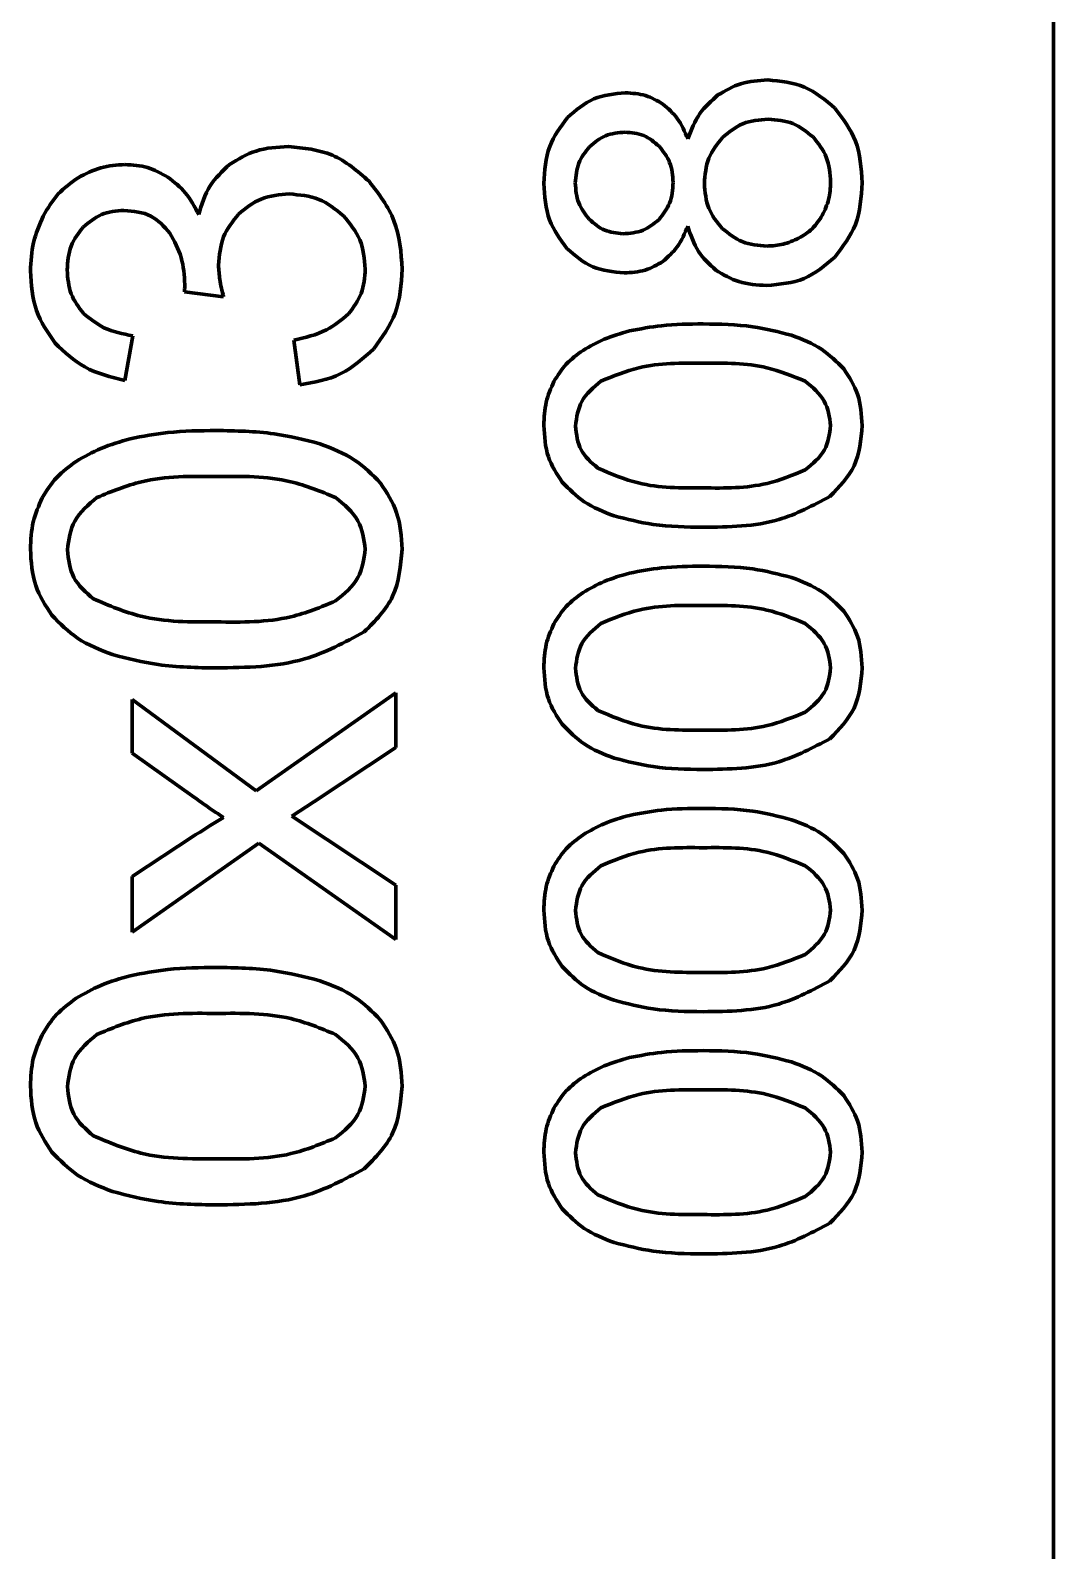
# Model space of a CAD drawing. Header units: millimetres. Extents: x 0 to 1189, y 0 to 841.
# Drawn here: x 392.89 to 402.85, y 182.02 to 196.83 of the extents above; entities that cross this region are included whole.
import ezdxf

# ---------------------------------------------------------------- set-up
doc = ezdxf.new("R2010")
doc.units = ezdxf.units.MM
doc.header["$LTSCALE"] = 0.75
doc.layers.add('Visible', color=7, linetype='Continuous', lineweight=70)

msp = doc.modelspace()

# ---------------------------------------------------------------- linework, layer by layer
at = {"layer": 'Visible', "extrusion": (-1e-16, -1, 0)}
for p, q in [((402.852, 123.899), (402.852, 673.232)), ((394.769, 194.233), (394.387, 194.281)), ((393.884, 193.853), (393.807, 193.418)), ((395.511, 193.374), (395.453, 193.81)), ((393.879, 189.789), (393.879, 190.309)), ((393.879, 190.309), (395.088, 189.422)), ((395.088, 189.422), (396.447, 190.377)), ((396.447, 190.377), (396.447, 189.842)), ((396.447, 189.842), (395.649, 189.315)), ((394.486, 189.357), (393.879, 189.789)), ((395.649, 189.315), (395.434, 189.175)), ((395.434, 189.175), (396.447, 188.501)), ((393.879, 188.588), (394.481, 188.982)), ((395.112, 188.912), (393.879, 188.044)), ((396.447, 187.974), (395.112, 188.912)), ((393.879, 188.044), (393.879, 188.588)), ((396.447, 188.501), (396.447, 187.974))]:
    msp.add_line(p, q, dxfattribs=at)
at = {"layer": 'Visible'}
for points, knots in [([(399.584, 196.198), (399.656, 196.24), (399.806, 196.328), (399.979, 196.338), (400.068, 196.344)], [0, 0, 0, 0, 0.02481162, 0.05126395, 0.05126395, 0.05126395, 0.05126395]), ([(400.068, 196.344), (400.193, 196.332), (400.44, 196.31), (400.629, 196.149), (400.723, 196.068)], [0, 0, 0, 0, 0.03648558, 0.07259567, 0.07259567, 0.07259567, 0.07259567]), ([(398.118, 195.977), (398.199, 196.048), (398.361, 196.189), (398.574, 196.209), (398.681, 196.219)], [0, 0, 0, 0, 0.03139815, 0.06261775, 0.06261775, 0.06261775, 0.06261775]), ([(398.681, 196.219), (398.748, 196.215), (398.88, 196.207), (398.993, 196.141), (399.048, 196.109)], [0, 0, 0, 0, 0.01994628, 0.03887671, 0.03887671, 0.03887671, 0.03887671]), ([(399.29, 195.772), (399.323, 195.858), (399.387, 196.024), (399.52, 196.141), (399.584, 196.198)], [0, 0, 0, 0, 0.02734896, 0.05241179, 0.05241179, 0.05241179, 0.05241179]), ([(399.048, 196.109), (399.098, 196.065), (399.205, 195.971), (399.26, 195.841), (399.29, 195.772)], [0, 0, 0, 0, 0.01966084, 0.04188171, 0.04188171, 0.04188171, 0.04188171]), ([(400.723, 196.068), (400.8, 195.966), (400.962, 195.752), (400.979, 195.484), (400.988, 195.343)], [0, 0, 0, 0, 0.03758442, 0.07871515, 0.07871515, 0.07871515, 0.07871515]), ([(397.888, 195.337), (397.895, 195.461), (397.91, 195.698), (398.051, 195.887), (398.118, 195.977)], [0, 0, 0, 0, 0.03634299, 0.06936448, 0.06936448, 0.06936448, 0.06936448]), ([(400.073, 195.963), (399.987, 195.956), (399.82, 195.942), (399.691, 195.836), (399.627, 195.783)], [0, 0, 0, 0, 0.02499863, 0.04903833, 0.04903833, 0.04903833, 0.04903833]), ([(400.51, 195.789), (400.447, 195.839), (400.32, 195.943), (400.156, 195.956), (400.073, 195.963)], [0, 0, 0, 0, 0.02347934, 0.04804731, 0.04804731, 0.04804731, 0.04804731]), ([(398.679, 195.836), (398.613, 195.83), (398.483, 195.819), (398.383, 195.736), (398.334, 195.694)], [0, 0, 0, 0, 0.01920318, 0.03809527, 0.03809527, 0.03809527, 0.03809527]), ([(399.011, 195.698), (398.963, 195.739), (398.867, 195.819), (398.742, 195.831), (398.679, 195.836)], [0, 0, 0, 0, 0.01828937, 0.03676101, 0.03676101, 0.03676101, 0.03676101]), ([(399.627, 195.783), (399.576, 195.719), (399.471, 195.588), (399.458, 195.42), (399.451, 195.335)], [0, 0, 0, 0, 0.02410481, 0.04916607, 0.04916607, 0.04916607, 0.04916607]), ([(400.681, 195.347), (400.675, 195.432), (400.662, 195.597), (400.56, 195.726), (400.51, 195.789)], [0, 0, 0, 0, 0.02476288, 0.04832931, 0.04832931, 0.04832931, 0.04832931]), ([(394.828, 195.521), (394.911, 195.572), (395.087, 195.679), (395.292, 195.69), (395.4, 195.695)], [0, 0, 0, 0, 0.02884004, 0.06059753, 0.06059753, 0.06059753, 0.06059753]), ([(395.4, 195.695), (395.549, 195.681), (395.847, 195.653), (396.073, 195.456), (396.187, 195.357)], [0, 0, 0, 0, 0.0437075, 0.08760126, 0.08760126, 0.08760126, 0.08760126]), ([(398.334, 195.694), (398.293, 195.644), (398.21, 195.54), (398.2, 195.408), (398.194, 195.341)], [0, 0, 0, 0, 0.01906374, 0.03876677, 0.03876677, 0.03876677, 0.03876677]), ([(399.147, 195.345), (399.142, 195.413), (399.132, 195.545), (399.051, 195.648), (399.011, 195.698)], [0, 0, 0, 0, 0.01988893, 0.03860943, 0.03860943, 0.03860943, 0.03860943]), ([(393.352, 195.392), (393.425, 195.43), (393.568, 195.504), (393.729, 195.516), (393.809, 195.521)], [0, 0, 0, 0, 0.02420908, 0.04794073, 0.04794073, 0.04794073, 0.04794073]), ([(393.809, 195.521), (393.884, 195.516), (394.032, 195.506), (394.162, 195.434), (394.227, 195.398)], [0, 0, 0, 0, 0.02215441, 0.04408347, 0.04408347, 0.04408347, 0.04408347]), ([(394.527, 195.033), (394.556, 195.131), (394.613, 195.321), (394.758, 195.456), (394.828, 195.521)], [0, 0, 0, 0, 0.03006655, 0.05828512, 0.05828512, 0.05828512, 0.05828512]), ([(393.012, 195.018), (393.057, 195.094), (393.144, 195.243), (393.284, 195.343), (393.352, 195.392)], [0, 0, 0, 0, 0.02609242, 0.05099868, 0.05099868, 0.05099868, 0.05099868]), ([(394.227, 195.398), (394.288, 195.35), (394.414, 195.25), (394.488, 195.108), (394.527, 195.033)], [0, 0, 0, 0, 0.02280757, 0.04771618, 0.04771618, 0.04771618, 0.04771618]), ([(396.187, 195.357), (396.281, 195.234), (396.474, 194.982), (396.498, 194.664), (396.509, 194.501)], [0, 0, 0, 0, 0.04532261, 0.09326881, 0.09326881, 0.09326881, 0.09326881]), ([(398.113, 194.703), (398.048, 194.792), (397.909, 194.98), (397.895, 195.214), (397.888, 195.337)], [0, 0, 0, 0, 0.03250957, 0.06857658, 0.06857658, 0.06857658, 0.06857658]), ([(398.194, 195.341), (398.199, 195.274), (398.209, 195.142), (398.291, 195.038), (398.331, 194.987)], [0, 0, 0, 0, 0.0198168, 0.03873165, 0.03873165, 0.03873165, 0.03873165]), ([(399.01, 194.985), (399.05, 195.036), (399.133, 195.142), (399.142, 195.276), (399.147, 195.345)], [0, 0, 0, 0, 0.01895835, 0.03933655, 0.03933655, 0.03933655, 0.03933655]), ([(399.451, 195.335), (399.458, 195.252), (399.471, 195.088), (399.574, 194.961), (399.625, 194.899)], [0, 0, 0, 0, 0.02444069, 0.04794143, 0.04794143, 0.04794143, 0.04794143]), ([(400.6, 195.026), (400.624, 195.077), (400.671, 195.179), (400.678, 195.291), (400.681, 195.347)], [0, 0, 0, 0, 0.01665297, 0.03339873, 0.03339873, 0.03339873, 0.03339873]), ([(400.988, 195.343), (400.979, 195.203), (400.962, 194.934), (400.799, 194.721), (400.722, 194.618)], [0, 0, 0, 0, 0.04113491, 0.07876054, 0.07876054, 0.07876054, 0.07876054]), ([(395.409, 195.234), (395.315, 195.226), (395.129, 195.212), (394.985, 195.095), (394.915, 195.038)], [0, 0, 0, 0, 0.02778286, 0.05430944, 0.05430944, 0.05430944, 0.05430944]), ([(395.936, 195.022), (395.861, 195.084), (395.707, 195.209), (395.509, 195.225), (395.409, 195.234)], [0, 0, 0, 0, 0.02861353, 0.05798289, 0.05798289, 0.05798289, 0.05798289]), ([(392.888, 194.484), (392.893, 194.578), (392.902, 194.764), (392.976, 194.934), (393.012, 195.018)], [0, 0, 0, 0, 0.02803521, 0.05525233, 0.05525233, 0.05525233, 0.05525233]), ([(393.799, 195.074), (393.723, 195.068), (393.574, 195.055), (393.459, 194.959), (393.403, 194.912)], [0, 0, 0, 0, 0.02225008, 0.04377458, 0.04377458, 0.04377458, 0.04377458]), ([(394.247, 194.852), (394.19, 194.916), (394.072, 195.051), (393.892, 195.066), (393.799, 195.074)], [0, 0, 0, 0, 0.02486058, 0.05173262, 0.05173262, 0.05173262, 0.05173262]), ([(394.915, 195.038), (394.858, 194.967), (394.742, 194.821), (394.728, 194.635), (394.72, 194.54)], [0, 0, 0, 0, 0.02660275, 0.05458854, 0.05458854, 0.05458854, 0.05458854]), ([(396.149, 194.503), (396.141, 194.602), (396.123, 194.797), (395.998, 194.947), (395.936, 195.022)], [0, 0, 0, 0, 0.02881029, 0.05724863, 0.05724863, 0.05724863, 0.05724863]), ([(398.331, 194.987), (398.378, 194.946), (398.473, 194.865), (398.597, 194.852), (398.658, 194.846)], [0, 0, 0, 0, 0.01835837, 0.0364128, 0.0364128, 0.0364128, 0.0364128]), ([(398.658, 194.846), (398.726, 194.851), (398.858, 194.861), (398.96, 194.945), (399.01, 194.985)], [0, 0, 0, 0, 0.01987683, 0.03866025, 0.03866025, 0.03866025, 0.03866025]), ([(400.369, 194.802), (400.416, 194.83), (400.51, 194.887), (400.57, 194.98), (400.6, 195.026)], [0, 0, 0, 0, 0.01622725, 0.0326044, 0.0326044, 0.0326044, 0.0326044]), ([(393.403, 194.912), (393.357, 194.853), (393.262, 194.73), (393.251, 194.574), (393.246, 194.494)], [0, 0, 0, 0, 0.02198097, 0.04557884, 0.04557884, 0.04557884, 0.04557884]), ([(394.392, 194.351), (394.386, 194.441), (394.375, 194.619), (394.289, 194.775), (394.247, 194.852)], [0, 0, 0, 0, 0.02665908, 0.05267418, 0.05267418, 0.05267418, 0.05267418]), ([(399.29, 194.921), (399.26, 194.85), (399.205, 194.717), (399.098, 194.622), (399.047, 194.577)], [0, 0, 0, 0, 0.02266995, 0.04255108, 0.04255108, 0.04255108, 0.04255108]), ([(399.562, 194.493), (399.5, 194.55), (399.372, 194.668), (399.318, 194.835), (399.29, 194.921)], [0, 0, 0, 0, 0.02476946, 0.05146119, 0.05146119, 0.05146119, 0.05146119]), ([(399.625, 194.899), (399.688, 194.849), (399.814, 194.746), (399.977, 194.733), (400.06, 194.726)], [0, 0, 0, 0, 0.02347937, 0.047788, 0.047788, 0.047788, 0.047788]), ([(398.67, 194.465), (398.564, 194.475), (398.353, 194.495), (398.193, 194.634), (398.113, 194.703)], [0, 0, 0, 0, 0.03107263, 0.06197427, 0.06197427, 0.06197427, 0.06197427]), ([(400.06, 194.726), (400.113, 194.729), (400.221, 194.736), (400.319, 194.78), (400.369, 194.802)], [0, 0, 0, 0, 0.01580189, 0.03199742, 0.03199742, 0.03199742, 0.03199742]), ([(394.72, 194.54), (394.723, 194.493), (394.729, 194.39), (394.755, 194.289), (394.769, 194.233)], [0, 0, 0, 0, 0.013893, 0.03114067, 0.03114067, 0.03114067, 0.03114067]), ([(399.047, 194.577), (398.991, 194.544), (398.875, 194.477), (398.74, 194.469), (398.67, 194.465)], [0, 0, 0, 0, 0.01922046, 0.03981136, 0.03981136, 0.03981136, 0.03981136]), ([(400.722, 194.618), (400.627, 194.538), (400.435, 194.376), (400.185, 194.354), (400.058, 194.343)], [0, 0, 0, 0, 0.03634401, 0.07346538, 0.07346538, 0.07346538, 0.07346538]), ([(393.128, 193.781), (393.058, 193.883), (392.913, 194.095), (392.897, 194.351), (392.888, 194.484)], [0, 0, 0, 0, 0.03650003, 0.0755853, 0.0755853, 0.0755853, 0.0755853]), ([(393.246, 194.494), (393.252, 194.413), (393.263, 194.256), (393.359, 194.132), (393.405, 194.071)], [0, 0, 0, 0, 0.02360801, 0.04609453, 0.04609453, 0.04609453, 0.04609453]), ([(395.986, 194.065), (396.034, 194.129), (396.13, 194.259), (396.143, 194.421), (396.149, 194.503)], [0, 0, 0, 0, 0.02342592, 0.04767474, 0.04767474, 0.04767474, 0.04767474]), ([(396.509, 194.501), (396.499, 194.354), (396.48, 194.069), (396.312, 193.838), (396.231, 193.726)], [0, 0, 0, 0, 0.04326131, 0.08381446, 0.08381446, 0.08381446, 0.08381446]), ([(400.058, 194.343), (399.965, 194.348), (399.787, 194.358), (399.635, 194.449), (399.562, 194.493)], [0, 0, 0, 0, 0.02746662, 0.05253248, 0.05253248, 0.05253248, 0.05253248]), ([(394.387, 194.281), (394.388, 194.294), (394.391, 194.317), (394.391, 194.341), (394.392, 194.351)], [0, 0, 0, 0, 0.003945125, 0.007029889, 0.007029889, 0.007029889, 0.007029889]), ([(393.405, 194.071), (393.469, 194.019), (393.609, 193.905), (393.787, 193.871), (393.884, 193.853)], [0, 0, 0, 0, 0.02431075, 0.05331743, 0.05331743, 0.05331743, 0.05331743]), ([(395.453, 193.81), (395.563, 193.835), (395.761, 193.88), (395.917, 194.008), (395.986, 194.065)], [0, 0, 0, 0, 0.03339205, 0.05981598, 0.05981598, 0.05981598, 0.05981598]), ([(398.721, 193.9), (398.825, 193.92), (399.062, 193.965), (399.303, 193.967), (399.439, 193.968)], [0, 0, 0, 0, 0.03166517, 0.07221685, 0.07221685, 0.07221685, 0.07221685]), ([(399.439, 193.968), (399.601, 193.966), (399.893, 193.962), (400.175, 193.89), (400.301, 193.858)], [0, 0, 0, 0, 0.04836014, 0.08722077, 0.08722077, 0.08722077, 0.08722077]), ([(398.27, 193.711), (398.337, 193.75), (398.48, 193.831), (398.638, 193.876), (398.721, 193.9)], [0, 0, 0, 0, 0.02318197, 0.04908477, 0.04908477, 0.04908477, 0.04908477]), ([(400.301, 193.858), (400.403, 193.819), (400.595, 193.745), (400.74, 193.599), (400.809, 193.53)], [0, 0, 0, 0, 0.03216044, 0.06104701, 0.06104701, 0.06104701, 0.06104701]), ([(393.807, 193.418), (393.671, 193.451), (393.413, 193.513), (393.22, 193.694), (393.128, 193.781)], [0, 0, 0, 0, 0.040967, 0.07809456, 0.07809456, 0.07809456, 0.07809456]), ([(396.231, 193.726), (396.13, 193.634), (395.925, 193.447), (395.651, 193.399), (395.511, 193.374)], [0, 0, 0, 0, 0.04005277, 0.08165575, 0.08165575, 0.08165575, 0.08165575]), ([(397.986, 193.407), (398.023, 193.466), (398.098, 193.586), (398.212, 193.669), (398.27, 193.711)], [0, 0, 0, 0, 0.02067518, 0.04196215, 0.04196215, 0.04196215, 0.04196215]), ([(399.439, 193.585), (399.227, 193.587), (398.882, 193.591), (398.565, 193.46), (398.443, 193.41)], [0, 0, 0, 0, 0.0625447, 0.1020186, 0.1020186, 0.1020186, 0.1020186]), ([(400.433, 193.41), (400.31, 193.46), (399.994, 193.59), (399.649, 193.587), (399.439, 193.585)], [0, 0, 0, 0, 0.0395227, 0.1018092, 0.1018092, 0.1018092, 0.1018092]), ([(400.809, 193.53), (400.861, 193.45), (400.97, 193.283), (400.982, 193.083), (400.988, 192.978)], [0, 0, 0, 0, 0.02813869, 0.05893699, 0.05893699, 0.05893699, 0.05893699]), ([(397.888, 192.978), (397.891, 193.056), (397.897, 193.205), (397.957, 193.341), (397.986, 193.407)], [0, 0, 0, 0, 0.02306872, 0.04432459, 0.04432459, 0.04432459, 0.04432459]), ([(398.443, 193.41), (398.371, 193.35), (398.233, 193.235), (398.208, 193.059), (398.196, 192.974)], [0, 0, 0, 0, 0.02697729, 0.05170426, 0.05170426, 0.05170426, 0.05170426]), ([(400.681, 192.978), (400.669, 193.062), (400.643, 193.237), (400.505, 193.351), (400.433, 193.41)], [0, 0, 0, 0, 0.02443928, 0.05144821, 0.05144821, 0.05144821, 0.05144821]), ([(393.861, 192.85), (393.982, 192.873), (394.259, 192.926), (394.54, 192.928), (394.699, 192.93)], [0, 0, 0, 0, 0.03696178, 0.08429648, 0.08429648, 0.08429648, 0.08429648]), ([(394.699, 192.93), (394.888, 192.927), (395.228, 192.922), (395.558, 192.839), (395.706, 192.801)], [0, 0, 0, 0, 0.0564493, 0.10181, 0.10181, 0.10181, 0.10181]), ([(398.066, 192.428), (398.014, 192.508), (397.905, 192.675), (397.894, 192.874), (397.888, 192.978)], [0, 0, 0, 0, 0.02805615, 0.058697, 0.058697, 0.058697, 0.058697]), ([(398.196, 192.974), (398.206, 192.892), (398.225, 192.728), (398.35, 192.619), (398.414, 192.564)], [0, 0, 0, 0, 0.02372396, 0.04795108, 0.04795108, 0.04795108, 0.04795108]), ([(400.434, 192.546), (400.506, 192.606), (400.644, 192.719), (400.669, 192.895), (400.681, 192.978)], [0, 0, 0, 0, 0.02695544, 0.05138815, 0.05138815, 0.05138815, 0.05138815]), ([(400.988, 192.978), (400.976, 192.841), (400.953, 192.573), (400.765, 192.382), (400.673, 192.288)], [0, 0, 0, 0, 0.03997762, 0.07797524, 0.07797524, 0.07797524, 0.07797524]), ([(393.334, 192.63), (393.413, 192.675), (393.579, 192.77), (393.764, 192.822), (393.861, 192.85)], [0, 0, 0, 0, 0.02705955, 0.05729505, 0.05729505, 0.05729505, 0.05729505]), ([(395.706, 192.801), (395.824, 192.756), (396.049, 192.67), (396.218, 192.499), (396.298, 192.418)], [0, 0, 0, 0, 0.03753988, 0.07125827, 0.07125827, 0.07125827, 0.07125827]), ([(393.003, 192.274), (393.046, 192.343), (393.133, 192.483), (393.266, 192.581), (393.334, 192.63)], [0, 0, 0, 0, 0.02413348, 0.04898112, 0.04898112, 0.04898112, 0.04898112]), ([(394.699, 192.482), (394.452, 192.485), (394.049, 192.489), (393.679, 192.337), (393.536, 192.278)], [0, 0, 0, 0, 0.0730065, 0.1190832, 0.1190832, 0.1190832, 0.1190832]), ([(395.859, 192.278), (395.716, 192.337), (395.346, 192.489), (394.944, 192.485), (394.699, 192.482)], [0, 0, 0, 0, 0.0461337, 0.1188387, 0.1188387, 0.1188387, 0.1188387]), ([(398.414, 192.564), (398.544, 192.508), (398.869, 192.369), (399.225, 192.37), (399.439, 192.371)], [0, 0, 0, 0, 0.0420643, 0.1052609, 0.1052609, 0.1052609, 0.1052609]), ([(399.439, 192.371), (399.65, 192.369), (399.994, 192.366), (400.311, 192.496), (400.434, 192.546)], [0, 0, 0, 0, 0.0624156, 0.1019139, 0.1019139, 0.1019139, 0.1019139]), ([(396.298, 192.418), (396.359, 192.325), (396.486, 192.13), (396.5, 191.896), (396.507, 191.774)], [0, 0, 0, 0, 0.03284543, 0.06879529, 0.06879529, 0.06879529, 0.06879529]), ([(398.572, 192.099), (398.471, 192.138), (398.279, 192.213), (398.134, 192.359), (398.066, 192.428)], [0, 0, 0, 0, 0.0321702, 0.06101583, 0.06101583, 0.06101583, 0.06101583]), ([(392.888, 191.774), (392.892, 191.865), (392.899, 192.039), (392.969, 192.198), (393.003, 192.274)], [0, 0, 0, 0, 0.02692746, 0.05173875, 0.05173875, 0.05173875, 0.05173875]), ([(393.536, 192.278), (393.452, 192.208), (393.291, 192.074), (393.262, 191.868), (393.248, 191.769)], [0, 0, 0, 0, 0.03148982, 0.06035275, 0.06035275, 0.06035275, 0.06035275]), ([(396.149, 191.774), (396.135, 191.872), (396.105, 192.077), (395.944, 192.209), (395.859, 192.278)], [0, 0, 0, 0, 0.02852723, 0.06005392, 0.06005392, 0.06005392, 0.06005392]), ([(400.673, 192.288), (400.51, 192.201), (400.127, 191.996), (399.69, 191.991), (399.439, 191.988)], [0, 0, 0, 0, 0.0546653, 0.1286742, 0.1286742, 0.1286742, 0.1286742]), ([(399.439, 191.988), (399.276, 191.99), (398.982, 191.994), (398.698, 192.067), (398.572, 192.099)], [0, 0, 0, 0, 0.04867179, 0.08765008, 0.08765008, 0.08765008, 0.08765008]), ([(393.096, 191.132), (393.035, 191.225), (392.908, 191.42), (392.895, 191.653), (392.888, 191.774)], [0, 0, 0, 0, 0.03274909, 0.06851516, 0.06851516, 0.06851516, 0.06851516]), ([(393.248, 191.769), (393.259, 191.674), (393.281, 191.482), (393.428, 191.355), (393.502, 191.291)], [0, 0, 0, 0, 0.02769224, 0.05597181, 0.05597181, 0.05597181, 0.05597181]), ([(395.86, 191.27), (395.944, 191.339), (396.105, 191.472), (396.135, 191.677), (396.149, 191.774)], [0, 0, 0, 0, 0.03146419, 0.05998375, 0.05998375, 0.05998375, 0.05998375]), ([(396.507, 191.774), (396.493, 191.614), (396.467, 191.301), (396.247, 191.078), (396.139, 190.969)], [0, 0, 0, 0, 0.04666469, 0.09101807, 0.09101807, 0.09101807, 0.09101807]), ([(398.721, 191.541), (398.825, 191.561), (399.062, 191.606), (399.303, 191.608), (399.439, 191.609)], [0, 0, 0, 0, 0.03166517, 0.07221685, 0.07221685, 0.07221685, 0.07221685]), ([(399.439, 191.609), (399.601, 191.607), (399.893, 191.603), (400.175, 191.531), (400.301, 191.499)], [0, 0, 0, 0, 0.04836014, 0.08722077, 0.08722077, 0.08722077, 0.08722077]), ([(398.27, 191.352), (398.337, 191.391), (398.48, 191.472), (398.638, 191.517), (398.721, 191.541)], [0, 0, 0, 0, 0.02318194, 0.04908474, 0.04908474, 0.04908474, 0.04908474]), ([(400.301, 191.499), (400.403, 191.46), (400.595, 191.386), (400.74, 191.24), (400.809, 191.171)], [0, 0, 0, 0, 0.03216046, 0.06104703, 0.06104703, 0.06104703, 0.06104703]), ([(393.502, 191.291), (393.654, 191.226), (394.034, 191.063), (394.449, 191.065), (394.699, 191.066)], [0, 0, 0, 0, 0.0491003, 0.1228677, 0.1228677, 0.1228677, 0.1228677]), ([(397.986, 191.048), (398.023, 191.107), (398.098, 191.227), (398.212, 191.31), (398.27, 191.352)], [0, 0, 0, 0, 0.02067523, 0.0419622, 0.0419622, 0.0419622, 0.0419622]), ([(393.687, 190.748), (393.569, 190.794), (393.344, 190.88), (393.176, 191.051), (393.096, 191.132)], [0, 0, 0, 0, 0.03755124, 0.07122186, 0.07122186, 0.07122186, 0.07122186]), ([(394.699, 191.066), (394.945, 191.063), (395.347, 191.059), (395.717, 191.211), (395.86, 191.27)], [0, 0, 0, 0, 0.0728558, 0.1189609, 0.1189609, 0.1189609, 0.1189609]), ([(399.439, 191.226), (399.227, 191.228), (398.882, 191.232), (398.565, 191.101), (398.443, 191.051)], [0, 0, 0, 0, 0.0625447, 0.1020186, 0.1020186, 0.1020186, 0.1020186]), ([(400.433, 191.051), (400.31, 191.101), (399.994, 191.231), (399.649, 191.228), (399.439, 191.226)], [0, 0, 0, 0, 0.0395227, 0.1018092, 0.1018092, 0.1018092, 0.1018092]), ([(400.809, 191.171), (400.861, 191.091), (400.97, 190.924), (400.982, 190.724), (400.988, 190.619)], [0, 0, 0, 0, 0.02813869, 0.05893693, 0.05893693, 0.05893693, 0.05893693]), ([(397.888, 190.619), (397.891, 190.697), (397.897, 190.846), (397.957, 190.982), (397.986, 191.048)], [0, 0, 0, 0, 0.02306877, 0.04432459, 0.04432459, 0.04432459, 0.04432459]), ([(398.443, 191.051), (398.371, 190.991), (398.233, 190.876), (398.208, 190.7), (398.196, 190.615)], [0, 0, 0, 0, 0.02697738, 0.05170428, 0.05170428, 0.05170428, 0.05170428]), ([(400.681, 190.619), (400.669, 190.703), (400.643, 190.878), (400.505, 190.992), (400.433, 191.051)], [0, 0, 0, 0, 0.02443928, 0.05144826, 0.05144826, 0.05144826, 0.05144826]), ([(396.139, 190.969), (395.949, 190.867), (395.502, 190.628), (394.992, 190.622), (394.699, 190.618)], [0, 0, 0, 0, 0.063809, 0.1501974, 0.1501974, 0.1501974, 0.1501974]), ([(394.699, 190.618), (394.508, 190.621), (394.166, 190.626), (393.834, 190.71), (393.687, 190.748)], [0, 0, 0, 0, 0.0568131, 0.1023112, 0.1023112, 0.1023112, 0.1023112]), ([(398.066, 190.069), (398.014, 190.149), (397.905, 190.316), (397.894, 190.515), (397.888, 190.619)], [0, 0, 0, 0, 0.02805615, 0.058697, 0.058697, 0.058697, 0.058697]), ([(398.196, 190.615), (398.206, 190.533), (398.225, 190.369), (398.35, 190.26), (398.414, 190.205)], [0, 0, 0, 0, 0.02372396, 0.04795108, 0.04795108, 0.04795108, 0.04795108]), ([(400.434, 190.187), (400.506, 190.247), (400.644, 190.36), (400.669, 190.536), (400.681, 190.619)], [0, 0, 0, 0, 0.02695544, 0.05138815, 0.05138815, 0.05138815, 0.05138815]), ([(400.988, 190.619), (400.976, 190.482), (400.953, 190.214), (400.765, 190.023), (400.673, 189.929)], [0, 0, 0, 0, 0.03997768, 0.07797525, 0.07797525, 0.07797525, 0.07797525]), ([(398.414, 190.205), (398.544, 190.149), (398.869, 190.01), (399.225, 190.011), (399.439, 190.012)], [0, 0, 0, 0, 0.0420643, 0.1052609, 0.1052609, 0.1052609, 0.1052609]), ([(399.439, 190.012), (399.65, 190.01), (399.994, 190.007), (400.311, 190.137), (400.434, 190.187)], [0, 0, 0, 0, 0.0624156, 0.1019139, 0.1019139, 0.1019139, 0.1019139]), ([(398.572, 189.74), (398.471, 189.779), (398.279, 189.854), (398.134, 190), (398.066, 190.069)], [0, 0, 0, 0, 0.0321702, 0.06101583, 0.06101583, 0.06101583, 0.06101583]), ([(400.673, 189.929), (400.51, 189.842), (400.127, 189.637), (399.69, 189.632), (399.439, 189.629)], [0, 0, 0, 0, 0.0546653, 0.1286742, 0.1286742, 0.1286742, 0.1286742]), ([(399.439, 189.629), (399.276, 189.631), (398.982, 189.635), (398.698, 189.708), (398.572, 189.74)], [0, 0, 0, 0, 0.04867179, 0.08765009, 0.08765009, 0.08765009, 0.08765009]), ([(394.769, 189.161), (394.718, 189.195), (394.623, 189.258), (394.53, 189.325), (394.486, 189.357)], [0, 0, 0, 0, 0.01818785, 0.03440349, 0.03440349, 0.03440349, 0.03440349]), ([(398.721, 189.182), (398.825, 189.202), (399.062, 189.247), (399.303, 189.249), (399.439, 189.25)], [0, 0, 0, 0, 0.03166517, 0.07221685, 0.07221685, 0.07221685, 0.07221685]), ([(399.439, 189.25), (399.601, 189.248), (399.893, 189.244), (400.175, 189.172), (400.301, 189.14)], [0, 0, 0, 0, 0.04836014, 0.08722076, 0.08722076, 0.08722076, 0.08722076]), ([(394.481, 188.982), (394.533, 189.016), (394.628, 189.077), (394.725, 189.135), (394.769, 189.161)], [0, 0, 0, 0, 0.01869445, 0.03387931, 0.03387931, 0.03387931, 0.03387931]), ([(398.27, 188.993), (398.337, 189.032), (398.48, 189.113), (398.638, 189.158), (398.721, 189.182)], [0, 0, 0, 0, 0.02318198, 0.04908476, 0.04908476, 0.04908476, 0.04908476]), ([(400.301, 189.14), (400.403, 189.101), (400.595, 189.027), (400.74, 188.881), (400.809, 188.812)], [0, 0, 0, 0, 0.03216044, 0.06104703, 0.06104703, 0.06104703, 0.06104703]), ([(397.986, 188.689), (398.023, 188.748), (398.098, 188.868), (398.212, 188.951), (398.27, 188.993)], [0, 0, 0, 0, 0.02067518, 0.04196217, 0.04196217, 0.04196217, 0.04196217]), ([(399.439, 188.867), (399.227, 188.869), (398.882, 188.873), (398.565, 188.742), (398.443, 188.692)], [0, 0, 0, 0, 0.0625447, 0.1020186, 0.1020186, 0.1020186, 0.1020186]), ([(400.433, 188.692), (400.31, 188.742), (399.994, 188.872), (399.649, 188.869), (399.439, 188.867)], [0, 0, 0, 0, 0.0395227, 0.1018092, 0.1018092, 0.1018092, 0.1018092]), ([(400.809, 188.812), (400.861, 188.732), (400.97, 188.565), (400.982, 188.365), (400.988, 188.26)], [0, 0, 0, 0, 0.02813869, 0.05893699, 0.05893699, 0.05893699, 0.05893699]), ([(397.888, 188.26), (397.891, 188.338), (397.897, 188.487), (397.957, 188.623), (397.986, 188.689)], [0, 0, 0, 0, 0.02306877, 0.04432462, 0.04432462, 0.04432462, 0.04432462]), ([(398.443, 188.692), (398.371, 188.632), (398.233, 188.517), (398.208, 188.341), (398.196, 188.256)], [0, 0, 0, 0, 0.02697733, 0.05170427, 0.05170427, 0.05170427, 0.05170427]), ([(400.681, 188.26), (400.669, 188.344), (400.643, 188.519), (400.505, 188.633), (400.433, 188.692)], [0, 0, 0, 0, 0.02443928, 0.05144826, 0.05144826, 0.05144826, 0.05144826]), ([(398.066, 187.71), (398.014, 187.79), (397.905, 187.957), (397.894, 188.156), (397.888, 188.26)], [0, 0, 0, 0, 0.02805617, 0.058697, 0.058697, 0.058697, 0.058697]), ([(398.196, 188.256), (398.206, 188.174), (398.225, 188.01), (398.35, 187.901), (398.414, 187.846)], [0, 0, 0, 0, 0.02372396, 0.04795108, 0.04795108, 0.04795108, 0.04795108]), ([(400.434, 187.828), (400.506, 187.888), (400.644, 188.001), (400.669, 188.177), (400.681, 188.26)], [0, 0, 0, 0, 0.02695542, 0.05138813, 0.05138813, 0.05138813, 0.05138813]), ([(400.988, 188.26), (400.976, 188.123), (400.953, 187.855), (400.765, 187.664), (400.673, 187.57)], [0, 0, 0, 0, 0.03997765, 0.07797524, 0.07797524, 0.07797524, 0.07797524]), ([(398.414, 187.846), (398.544, 187.79), (398.869, 187.651), (399.225, 187.652), (399.439, 187.653)], [0, 0, 0, 0, 0.0420643, 0.1052609, 0.1052609, 0.1052609, 0.1052609]), ([(399.439, 187.653), (399.65, 187.651), (399.994, 187.648), (400.311, 187.778), (400.434, 187.828)], [0, 0, 0, 0, 0.0624156, 0.1019139, 0.1019139, 0.1019139, 0.1019139]), ([(393.334, 187.401), (393.413, 187.446), (393.579, 187.541), (393.764, 187.593), (393.861, 187.621)], [0, 0, 0, 0, 0.02705958, 0.05729507, 0.05729507, 0.05729507, 0.05729507]), ([(393.861, 187.621), (393.982, 187.644), (394.259, 187.697), (394.54, 187.699), (394.699, 187.701)], [0, 0, 0, 0, 0.03696178, 0.08429648, 0.08429648, 0.08429648, 0.08429648]), ([(394.699, 187.701), (394.888, 187.698), (395.228, 187.693), (395.558, 187.61), (395.706, 187.572)], [0, 0, 0, 0, 0.0564493, 0.10181, 0.10181, 0.10181, 0.10181]), ([(398.572, 187.381), (398.471, 187.42), (398.279, 187.495), (398.134, 187.641), (398.066, 187.71)], [0, 0, 0, 0, 0.0321702, 0.06101581, 0.06101581, 0.06101581, 0.06101581]), ([(395.706, 187.572), (395.824, 187.527), (396.049, 187.441), (396.218, 187.27), (396.298, 187.189)], [0, 0, 0, 0, 0.03753988, 0.07125828, 0.07125828, 0.07125828, 0.07125828]), ([(400.673, 187.57), (400.51, 187.483), (400.127, 187.278), (399.69, 187.273), (399.439, 187.27)], [0, 0, 0, 0, 0.0546652, 0.1286742, 0.1286742, 0.1286742, 0.1286742]), ([(393.003, 187.045), (393.046, 187.114), (393.133, 187.254), (393.266, 187.351), (393.334, 187.401)], [0, 0, 0, 0, 0.02413349, 0.04898112, 0.04898112, 0.04898112, 0.04898112]), ([(399.439, 187.27), (399.276, 187.272), (398.982, 187.276), (398.698, 187.349), (398.572, 187.381)], [0, 0, 0, 0, 0.04867179, 0.08765009, 0.08765009, 0.08765009, 0.08765009]), ([(394.699, 187.253), (394.452, 187.256), (394.049, 187.26), (393.679, 187.108), (393.536, 187.049)], [0, 0, 0, 0, 0.0730065, 0.1190832, 0.1190832, 0.1190832, 0.1190832]), ([(395.859, 187.049), (395.716, 187.108), (395.346, 187.26), (394.944, 187.256), (394.699, 187.253)], [0, 0, 0, 0, 0.0461337, 0.1188387, 0.1188387, 0.1188387, 0.1188387]), ([(396.298, 187.189), (396.359, 187.096), (396.486, 186.901), (396.5, 186.667), (396.507, 186.545)], [0, 0, 0, 0, 0.03284543, 0.06879529, 0.06879529, 0.06879529, 0.06879529]), ([(392.888, 186.545), (392.892, 186.636), (392.899, 186.81), (392.969, 186.969), (393.003, 187.045)], [0, 0, 0, 0, 0.02692746, 0.05173875, 0.05173875, 0.05173875, 0.05173875]), ([(393.536, 187.049), (393.452, 186.979), (393.291, 186.845), (393.262, 186.639), (393.248, 186.54)], [0, 0, 0, 0, 0.03148979, 0.06035273, 0.06035273, 0.06035273, 0.06035273]), ([(396.149, 186.545), (396.135, 186.642), (396.105, 186.848), (395.944, 186.98), (395.859, 187.049)], [0, 0, 0, 0, 0.0285272, 0.0600539, 0.0600539, 0.0600539, 0.0600539]), ([(398.721, 186.823), (398.825, 186.843), (399.062, 186.888), (399.303, 186.89), (399.439, 186.891)], [0, 0, 0, 0, 0.03166517, 0.07221684, 0.07221684, 0.07221684, 0.07221684]), ([(399.439, 186.891), (399.601, 186.889), (399.893, 186.885), (400.175, 186.813), (400.301, 186.781)], [0, 0, 0, 0, 0.04836014, 0.08722077, 0.08722077, 0.08722077, 0.08722077]), ([(398.27, 186.634), (398.337, 186.673), (398.48, 186.754), (398.638, 186.799), (398.721, 186.823)], [0, 0, 0, 0, 0.02318197, 0.04908476, 0.04908476, 0.04908476, 0.04908476]), ([(400.301, 186.781), (400.403, 186.742), (400.595, 186.668), (400.74, 186.522), (400.809, 186.453)], [0, 0, 0, 0, 0.03216044, 0.06104702, 0.06104702, 0.06104702, 0.06104702]), ([(393.096, 185.903), (393.035, 185.996), (392.908, 186.191), (392.895, 186.424), (392.888, 186.545)], [0, 0, 0, 0, 0.0327491, 0.06851517, 0.06851517, 0.06851517, 0.06851517]), ([(395.86, 186.041), (395.944, 186.11), (396.105, 186.243), (396.135, 186.448), (396.149, 186.545)], [0, 0, 0, 0, 0.0314642, 0.05998375, 0.05998375, 0.05998375, 0.05998375]), ([(396.507, 186.545), (396.493, 186.385), (396.467, 186.072), (396.247, 185.849), (396.139, 185.74)], [0, 0, 0, 0, 0.04666467, 0.09101806, 0.09101806, 0.09101806, 0.09101806]), ([(397.986, 186.33), (398.023, 186.389), (398.098, 186.509), (398.212, 186.592), (398.27, 186.634)], [0, 0, 0, 0, 0.02067519, 0.04196216, 0.04196216, 0.04196216, 0.04196216]), ([(393.248, 186.54), (393.259, 186.445), (393.281, 186.253), (393.428, 186.126), (393.502, 186.061)], [0, 0, 0, 0, 0.02769224, 0.05597181, 0.05597181, 0.05597181, 0.05597181]), ([(399.439, 186.508), (399.227, 186.51), (398.882, 186.514), (398.565, 186.383), (398.443, 186.333)], [0, 0, 0, 0, 0.0625447, 0.1020186, 0.1020186, 0.1020186, 0.1020186]), ([(400.433, 186.333), (400.31, 186.383), (399.994, 186.513), (399.649, 186.51), (399.439, 186.508)], [0, 0, 0, 0, 0.0395227, 0.1018092, 0.1018092, 0.1018092, 0.1018092]), ([(400.809, 186.453), (400.861, 186.373), (400.97, 186.206), (400.982, 186.006), (400.988, 185.901)], [0, 0, 0, 0, 0.0281387, 0.05893698, 0.05893698, 0.05893698, 0.05893698]), ([(397.888, 185.901), (397.891, 185.979), (397.897, 186.128), (397.957, 186.264), (397.986, 186.33)], [0, 0, 0, 0, 0.02306878, 0.04432463, 0.04432463, 0.04432463, 0.04432463]), ([(398.443, 186.333), (398.371, 186.273), (398.233, 186.158), (398.208, 185.982), (398.196, 185.897)], [0, 0, 0, 0, 0.02697734, 0.05170425, 0.05170425, 0.05170425, 0.05170425]), ([(400.681, 185.901), (400.669, 185.985), (400.643, 186.16), (400.505, 186.274), (400.433, 186.333)], [0, 0, 0, 0, 0.02443928, 0.05144825, 0.05144825, 0.05144825, 0.05144825]), ([(393.502, 186.061), (393.654, 185.997), (394.034, 185.834), (394.449, 185.836), (394.699, 185.837)], [0, 0, 0, 0, 0.0491004, 0.1228677, 0.1228677, 0.1228677, 0.1228677]), ([(394.699, 185.837), (394.945, 185.834), (395.347, 185.83), (395.717, 185.982), (395.86, 186.041)], [0, 0, 0, 0, 0.0728558, 0.1189609, 0.1189609, 0.1189609, 0.1189609]), ([(393.687, 185.519), (393.569, 185.565), (393.344, 185.651), (393.176, 185.822), (393.096, 185.903)], [0, 0, 0, 0, 0.03755126, 0.07122185, 0.07122185, 0.07122185, 0.07122185]), ([(398.066, 185.351), (398.014, 185.431), (397.905, 185.598), (397.894, 185.797), (397.888, 185.901)], [0, 0, 0, 0, 0.02805618, 0.05869701, 0.05869701, 0.05869701, 0.05869701]), ([(398.196, 185.897), (398.206, 185.816), (398.225, 185.651), (398.35, 185.542), (398.414, 185.487)], [0, 0, 0, 0, 0.02372396, 0.0479511, 0.0479511, 0.0479511, 0.0479511]), ([(400.434, 185.469), (400.506, 185.529), (400.644, 185.642), (400.669, 185.818), (400.681, 185.901)], [0, 0, 0, 0, 0.02695542, 0.05138814, 0.05138814, 0.05138814, 0.05138814]), ([(400.988, 185.901), (400.976, 185.764), (400.953, 185.496), (400.765, 185.305), (400.673, 185.212)], [0, 0, 0, 0, 0.03997766, 0.07797524, 0.07797524, 0.07797524, 0.07797524]), ([(396.139, 185.74), (395.949, 185.638), (395.502, 185.399), (394.992, 185.393), (394.699, 185.389)], [0, 0, 0, 0, 0.063809, 0.1501974, 0.1501974, 0.1501974, 0.1501974]), ([(394.699, 185.389), (394.508, 185.392), (394.166, 185.397), (393.834, 185.481), (393.687, 185.519)], [0, 0, 0, 0, 0.0568131, 0.1023112, 0.1023112, 0.1023112, 0.1023112]), ([(398.414, 185.487), (398.544, 185.431), (398.869, 185.292), (399.225, 185.294), (399.439, 185.294)], [0, 0, 0, 0, 0.0420643, 0.1052609, 0.1052609, 0.1052609, 0.1052609]), ([(399.439, 185.294), (399.65, 185.292), (399.994, 185.289), (400.311, 185.419), (400.434, 185.469)], [0, 0, 0, 0, 0.0624156, 0.1019139, 0.1019139, 0.1019139, 0.1019139]), ([(398.572, 185.022), (398.471, 185.061), (398.279, 185.136), (398.134, 185.282), (398.066, 185.351)], [0, 0, 0, 0, 0.0321702, 0.06101582, 0.06101582, 0.06101582, 0.06101582]), ([(400.673, 185.212), (400.51, 185.124), (400.127, 184.919), (399.69, 184.914), (399.439, 184.911)], [0, 0, 0, 0, 0.0546652, 0.1286742, 0.1286742, 0.1286742, 0.1286742]), ([(399.439, 184.911), (399.276, 184.913), (398.982, 184.917), (398.698, 184.99), (398.572, 185.022)], [0, 0, 0, 0, 0.04867179, 0.08765009, 0.08765009, 0.08765009, 0.08765009])]:
    msp.add_open_spline(points, degree=3, knots=knots, dxfattribs=at)

doc.saveas('drawing.dxf')
